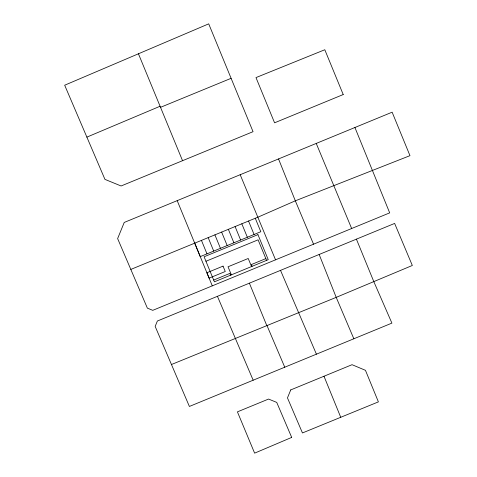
<?xml version="1.0" encoding="UTF-8"?>
<svg xmlns="http://www.w3.org/2000/svg" width="477" height="477" viewBox="0 0 477 477"><rect width="100%" height="100%" fill="white"/><g stroke="black" fill="none" stroke-linecap="round" stroke-linejoin="round"><path stroke-width="0.72" d="M86.874 137.126L160.081 106.252M354.918 127.496L389.691 212.867L152.753 310.342L147.369 308.13L117.628 238.589L124.235 222.437L392.136 112.19L409.97 155.663L295.329 200.817L257.938 217.172L130.811 269.427M160.522 107.331L231.106 78.317L253.048 131.682L121.092 185.982L104.946 179.376L64.675 85.216L208.705 23.85L231.106 78.317M205.951 261.259L258.099 239.83L266.571 260.37M213.678 280.059L229.831 273.416L230.558 275.181M265.844 258.606L251.361 264.562L252.089 266.327M356.402 239.138L373.861 281.74L391.903 323.114L189.387 406.452L155.168 326.405L157.374 321.021L394.634 223.427L412.325 265.474L336.207 297.362L171.458 364.517M280.518 270.364L316.424 354.19M353.839 338.771L336.207 297.362L319.155 254.474M266.989 325.558L284.763 367.224M217.434 296.318L253.168 380.205M313.544 244.2L295.329 200.817L278.538 158.948M240.187 174.719L275.539 259.828M316.245 143.44L351.656 228.519M138.437 53.794L182.548 160.695M177.194 200.644L212.283 285.842M255.278 218.263L260.812 231.721L200.262 256.62L194.729 243.163M248.547 221.03L254.08 234.487M241.821 223.796L247.354 237.254M235.095 226.563L240.629 240.02M251.54 266.554L248.219 258.48L228.036 266.78L231.357 274.853M228.364 229.33L233.897 242.787M249.382 283.165L266.81 325.648M221.638 232.096L227.171 245.554M214.912 234.863L220.446 248.32M208.181 237.629L213.714 251.087M201.455 240.396L206.988 253.853M323.99 376.246L340.745 417.303M290.731 389.924L287.47 397.896L302.454 432.955L378.398 401.878L365.454 370.313L352.038 364.696L290.731 389.924M291.691 437.409L254.623 453.15L237.421 411.86L268.557 399.058L276.732 402.403L291.691 437.409M343.219 94.553L274.579 122.81L255.988 77.59L324.801 49.745L343.219 94.553M257.938 234.63L204.102 256.769L214.406 281.824L268.241 259.685L257.938 234.63M223.045 266.124L206.899 272.766L209.111 278.151L225.257 271.508L223.045 266.124"/></g></svg>
